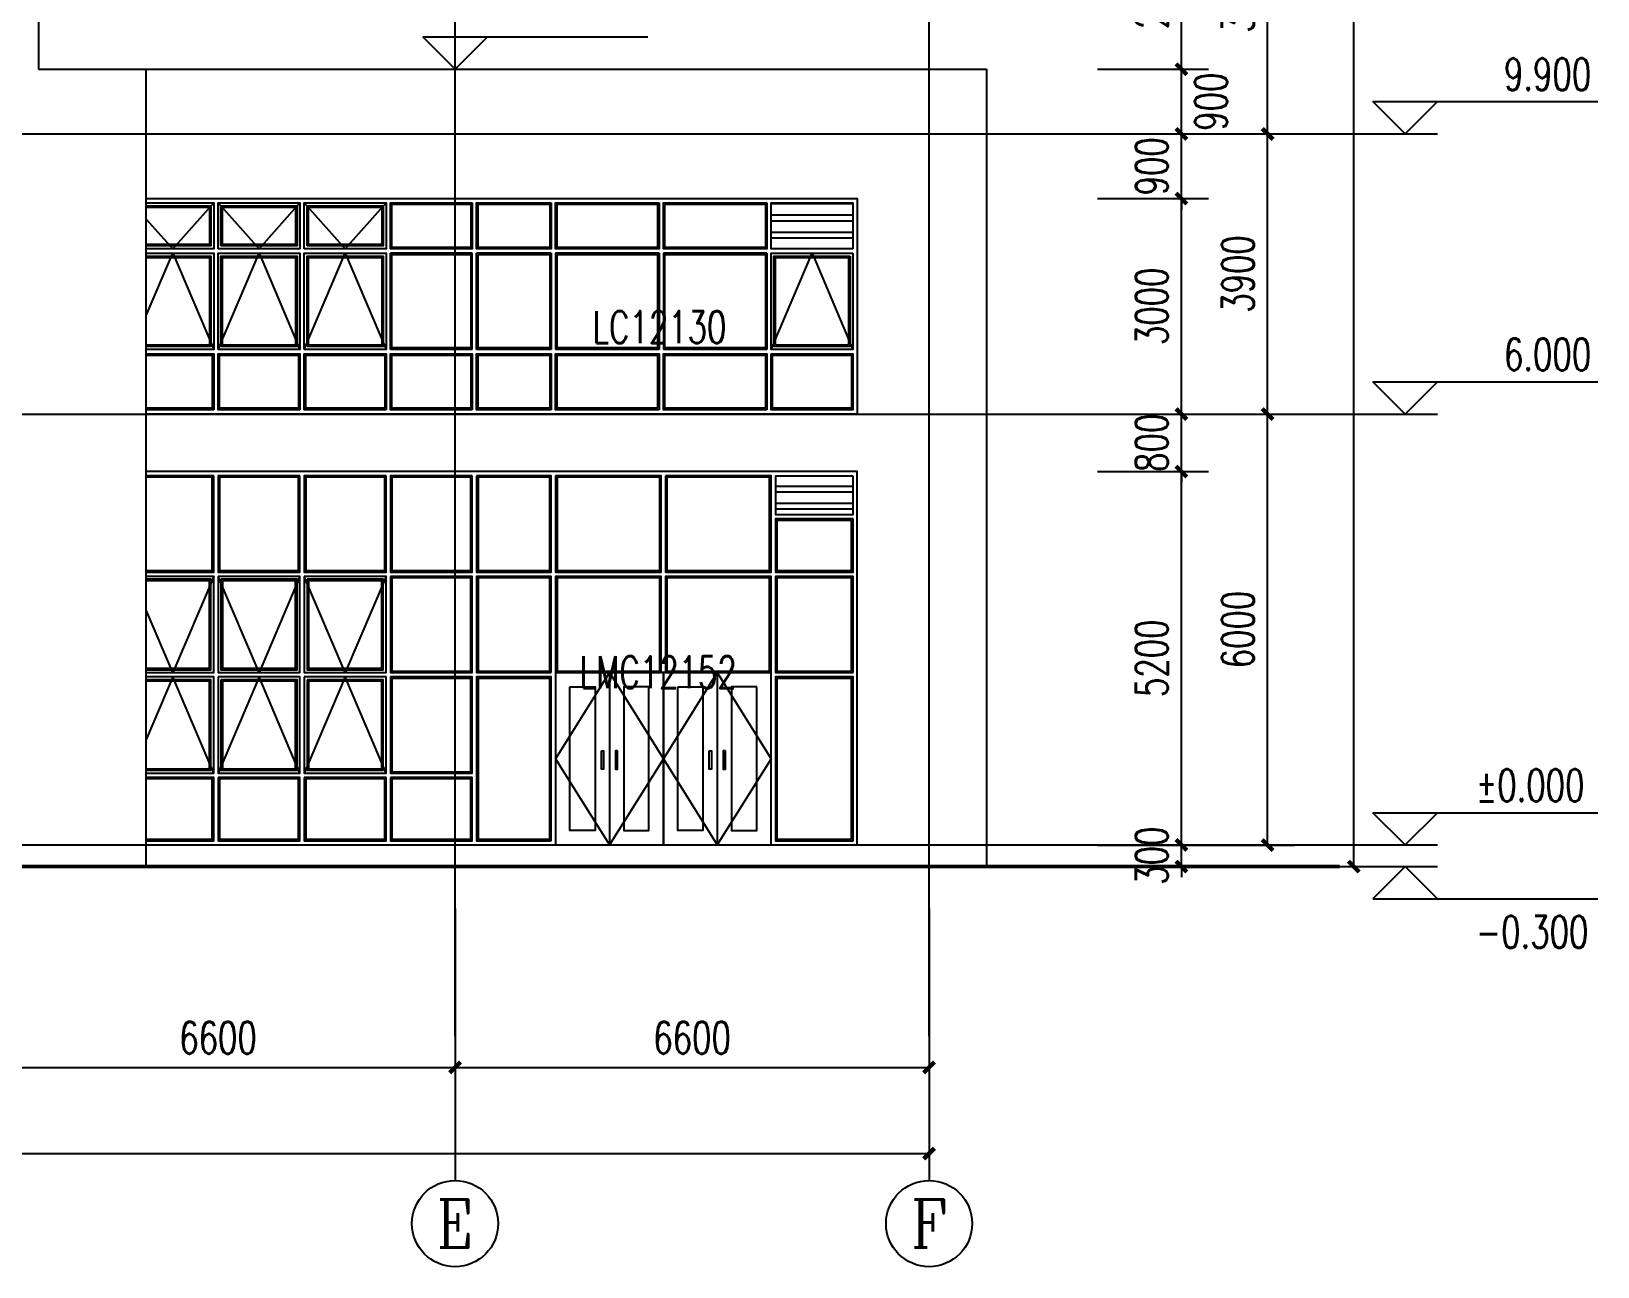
# Model space of a CAD drawing. Extents: x 1738711 to 2346805, y 1189731 to 2516152.
# Drawn here: x 2204849 to 2226657, y 1767061 to 1784261 of the extents above; entities that cross this region are included whole.
import ezdxf
from ezdxf.enums import TextEntityAlignment as Align

# ---------------------------------------------------------------- set-up
doc = ezdxf.new("R2010")
doc.units = 0
doc.header["$LTSCALE"] = 1000
doc.header["$MEASUREMENT"] = 0
doc.linetypes.add('复件 140224通州运河二期售楼部条件图_t3$0$X-ME SHAFT SH$0$X-B2$0$WATER_LINE', pattern=[0])
for name, color, linetype in [('2', 41, 'Continuous'), ('AXIS', 3, 'Continuous'), ('AXIS_TEXT', 7, 'Continuous'), ('DIM_ELEV', 3, 'Continuous'), ('DOTE', 1, 'Continuous'), ('PUB_DIM', 3, 'Continuous'), ('PUB_TEXT', 7, 'Continuous'), ('WINDOW', 144, 'Continuous'), ('WINDOW_TEXT', 7, 'Continuous'), ('切线', 35, 'Continuous'), ('看线', 8, 'Continuous')]:
    doc.layers.add(name, color=color, linetype=linetype)
doc.styles.add('_TCH_AXIS', font='COMPLEX', dxfattribs={"bigfont": 'GBCBIG'})
doc.styles.add('_TCH_DIM', font='SIMPLEX', dxfattribs={"bigfont": 'GBCBIG'})
doc.styles.add('_TCH_DIM_T3', font='SIMPLEX', dxfattribs={"width": 0.705882, "bigfont": 'GBCBIG'})
doc.styles.add('_TCH_WINDOW', font='SIMPLEX', dxfattribs={"height": 3.5, "bigfont": 'GBCBIG'})
doc.styles.add('COMPLEX', font='COMPLEX')
doc.dimstyles.new('_TCH_ARCH&&150', dxfattribs={"dimtxt": 446.25, "dimasz": 150, "dimexe": 375, "dimexo": 450, "dimgap": 189.375, "dimtad": 1, "dimdec": 0, "dimzin": 0, "dimdsep": 46, "dimtxsty": '_TCH_DIM_T3', "dimblk": 'ARCHTICK', "dimcen": 0.09, "dimclrt": 7, "dimazin": 2, "dimtfac": 1, "dimtdec": 0, "dimtix": 1, "dimtmove": 2, "dimatfit": 3, "dimfxl": 1, "dimtolj": 1, "dimtzin": 0, "dimarcsym": 0})

# ---------------------------------------------------------------- blocks, each defined once
blk = doc.blocks.new('_ArchTick')
at = {"color": 0, "linetype": 'ByBlock', "const_width": 0.4}
blk.add_lwpolyline([(-0.5, -0.5), (0.5, 0.5)], dxfattribs=at)
blk = doc.blocks.new('*D2983')
at = {"layer": 'Defpoints', "color": 0, "transparency": 16777216}
for p in [(2219243, 1772932), (2220862, 1772932), (2219243, 1772632)]:
    blk.add_point(p, dxfattribs=at)
at = {"layer": 'PUB_DIM', "color": 0, "lineweight": -2, "transparency": 16777216}
for p, q in [((2220862, 1772932), (2220862, 1773082)), ((2219693, 1772932), (2221237, 1772932)), ((2220862, 1772632), (2220862, 1772932)), ((2219693, 1772632), (2221237, 1772632)), ((2220862, 1772632), (2220862, 1772482))]:
    blk.add_line(p, q, dxfattribs=at)
at = {"layer": 'PUB_DIM', "color": 0, "lineweight": -2, "transparency": 16777216, "xscale": 150, "yscale": 150, "zscale": 150}
for p, rotation in [((2220862, 1772932), 270), ((2220862, 1772632), 90)]:
    blk.add_blockref('_ArchTick', p, dxfattribs=dict(at, rotation=rotation))
at = {"layer": 'PUB_DIM', "color": 7, "transparency": 16777216, "insert": (2220449, 1772782), "char_height": 446.2, "attachment_point": 5, "rotation": 90, "style": '_TCH_DIM_T3'}
blk.add_mtext('\\A1;300', dxfattribs=at)
blk = doc.blocks.new('*D2984')
at = {"layer": 'Defpoints', "color": 0, "transparency": 16777216}
for p in [(2219243, 1778132), (2220862, 1778132), (2219243, 1772932)]:
    blk.add_point(p, dxfattribs=at)
at = {"layer": 'PUB_DIM', "color": 0, "lineweight": -2, "transparency": 16777216}
for p, q in [((2219693, 1778132), (2221237, 1778132)), ((2220862, 1772932), (2220862, 1778132)), ((2219693, 1772932), (2221237, 1772932))]:
    blk.add_line(p, q, dxfattribs=at)
at = {"layer": 'PUB_DIM', "color": 0, "lineweight": -2, "transparency": 16777216, "xscale": 150, "yscale": 150, "zscale": 150}
for p, rotation in [((2220862, 1778132), 90), ((2220862, 1772932), 270)]:
    blk.add_blockref('_ArchTick', p, dxfattribs=dict(at, rotation=rotation))
at = {"layer": 'PUB_DIM', "color": 7, "transparency": 16777216, "insert": (2220449, 1775532), "char_height": 446.2, "attachment_point": 5, "rotation": 90, "style": '_TCH_DIM_T3'}
blk.add_mtext('\\A1;5200', dxfattribs=at)
blk = doc.blocks.new('*D2985')
at = {"layer": 'Defpoints', "color": 0, "transparency": 16777216}
for p in [(2219243, 1778932), (2220862, 1778932), (2219243, 1778132)]:
    blk.add_point(p, dxfattribs=at)
at = {"layer": 'PUB_DIM', "color": 0, "lineweight": -2, "transparency": 16777216}
for p, q in [((2219693, 1778932), (2221237, 1778932)), ((2220862, 1778932), (2220862, 1779082)), ((2220862, 1778132), (2220862, 1778932)), ((2219693, 1778132), (2221237, 1778132)), ((2220862, 1778132), (2220862, 1777982))]:
    blk.add_line(p, q, dxfattribs=at)
at = {"layer": 'PUB_DIM', "color": 0, "lineweight": -2, "transparency": 16777216, "xscale": 150, "yscale": 150, "zscale": 150}
for p, rotation in [((2220862, 1778932), 270), ((2220862, 1778132), 90)]:
    blk.add_blockref('_ArchTick', p, dxfattribs=dict(at, rotation=rotation))
at = {"layer": 'PUB_DIM', "color": 7, "transparency": 16777216, "insert": (2220449, 1778532), "char_height": 446.2, "attachment_point": 5, "rotation": 90, "style": '_TCH_DIM_T3'}
blk.add_mtext('\\A1;800', dxfattribs=at)
blk = doc.blocks.new('*D2986')
at = {"layer": 'Defpoints', "color": 0, "transparency": 16777216}
for p in [(2219243, 1781932), (2220862, 1781932), (2219243, 1778932)]:
    blk.add_point(p, dxfattribs=at)
at = {"layer": 'PUB_DIM', "color": 0, "lineweight": -2, "transparency": 16777216}
for p, q in [((2219693, 1781932), (2221237, 1781932)), ((2220862, 1778932), (2220862, 1781932)), ((2219693, 1778932), (2221237, 1778932))]:
    blk.add_line(p, q, dxfattribs=at)
at = {"layer": 'PUB_DIM', "color": 0, "lineweight": -2, "transparency": 16777216, "xscale": 150, "yscale": 150, "zscale": 150}
for p, rotation in [((2220862, 1781932), 90), ((2220862, 1778932), 270)]:
    blk.add_blockref('_ArchTick', p, dxfattribs=dict(at, rotation=rotation))
at = {"layer": 'PUB_DIM', "color": 7, "transparency": 16777216, "insert": (2220449, 1780432), "char_height": 446.2, "attachment_point": 5, "rotation": 90, "style": '_TCH_DIM_T3'}
blk.add_mtext('\\A1;3000', dxfattribs=at)
blk = doc.blocks.new('*D2987')
at = {"layer": 'Defpoints', "color": 0, "transparency": 16777216}
for p in [(2219243, 1782832), (2220862, 1782832), (2219243, 1781932)]:
    blk.add_point(p, dxfattribs=at)
at = {"layer": 'PUB_DIM', "color": 0, "lineweight": -2, "transparency": 16777216}
for p, q in [((2220862, 1782832), (2220862, 1782982)), ((2219693, 1782832), (2221237, 1782832)), ((2220862, 1781932), (2220862, 1782832)), ((2219693, 1781932), (2221237, 1781932)), ((2220862, 1781932), (2220862, 1781782))]:
    blk.add_line(p, q, dxfattribs=at)
at = {"layer": 'PUB_DIM', "color": 0, "lineweight": -2, "transparency": 16777216, "xscale": 150, "yscale": 150, "zscale": 150}
for p, rotation in [((2220862, 1782832), 270), ((2220862, 1781932), 90)]:
    blk.add_blockref('_ArchTick', p, dxfattribs=dict(at, rotation=rotation))
at = {"layer": 'PUB_DIM', "color": 7, "transparency": 16777216, "insert": (2220449, 1782382), "char_height": 446.2, "attachment_point": 5, "rotation": 90, "style": '_TCH_DIM_T3'}
blk.add_mtext('\\A1;900', dxfattribs=at)
blk = doc.blocks.new('*D2988')
at = {"layer": 'Defpoints', "color": 0, "transparency": 16777216}
for p in [(2219243, 1783732), (2220862, 1783732), (2219243, 1782832)]:
    blk.add_point(p, dxfattribs=at)
at = {"layer": 'PUB_DIM', "color": 0, "lineweight": -2, "transparency": 16777216}
for p, q in [((2219693, 1783732), (2221237, 1783732)), ((2220862, 1782832), (2220862, 1783732)), ((2219693, 1782832), (2221237, 1782832))]:
    blk.add_line(p, q, dxfattribs=at)
at = {"layer": 'PUB_DIM', "color": 0, "lineweight": -2, "transparency": 16777216, "xscale": 150, "yscale": 150, "zscale": 150}
for p, rotation in [((2220862, 1783732), 90), ((2220862, 1782832), 270)]:
    blk.add_blockref('_ArchTick', p, dxfattribs=dict(at, rotation=rotation))
at = {"layer": 'PUB_DIM', "color": 7, "transparency": 16777216, "insert": (2221274, 1783282), "char_height": 446.2, "attachment_point": 5, "rotation": 90, "style": '_TCH_DIM_T3'}
blk.add_mtext('\\A1;900', dxfattribs=at)
blk = doc.blocks.new('*D2989')
at = {"layer": 'Defpoints', "color": 0, "transparency": 16777216}
for p in [(2219243, 1785932), (2220862, 1785932), (2219243, 1783732)]:
    blk.add_point(p, dxfattribs=at)
at = {"layer": 'PUB_DIM', "color": 0, "lineweight": -2, "transparency": 16777216}
for p, q in [((2219693, 1785932), (2221237, 1785932)), ((2220862, 1783732), (2220862, 1785932)), ((2219693, 1783732), (2221237, 1783732))]:
    blk.add_line(p, q, dxfattribs=at)
at = {"layer": 'PUB_DIM', "color": 0, "lineweight": -2, "transparency": 16777216, "xscale": 150, "yscale": 150, "zscale": 150}
for p, rotation in [((2220862, 1785932), 90), ((2220862, 1783732), 270)]:
    blk.add_blockref('_ArchTick', p, dxfattribs=dict(at, rotation=rotation))
at = {"layer": 'PUB_DIM', "color": 7, "transparency": 16777216, "insert": (2220449, 1784832), "char_height": 446.2, "attachment_point": 5, "rotation": 90, "style": '_TCH_DIM_T3'}
blk.add_mtext('\\A1;2200', dxfattribs=at)
blk = doc.blocks.new('*D3462')
at = {"layer": 'Defpoints', "color": 0, "transparency": 16777216}
for p in [(2220443, 1778932), (2222062, 1778932), (2220443, 1772932)]:
    blk.add_point(p, dxfattribs=at)
at = {"layer": 'PUB_DIM', "color": 0, "lineweight": -2, "transparency": 16777216}
for p, q in [((2220893, 1778932), (2222437, 1778932)), ((2222062, 1772932), (2222062, 1778932)), ((2220893, 1772932), (2222437, 1772932))]:
    blk.add_line(p, q, dxfattribs=at)
at = {"layer": 'PUB_DIM', "color": 0, "lineweight": -2, "transparency": 16777216, "xscale": 150, "yscale": 150, "zscale": 150}
for p, rotation in [((2222062, 1778932), 90), ((2222062, 1772932), 270)]:
    blk.add_blockref('_ArchTick', p, dxfattribs=dict(at, rotation=rotation))
at = {"layer": 'PUB_DIM', "color": 7, "transparency": 16777216, "insert": (2221649, 1775932), "char_height": 446.2, "attachment_point": 5, "rotation": 90, "style": '_TCH_DIM_T3'}
blk.add_mtext('\\A1;6000', dxfattribs=at)
blk = doc.blocks.new('*D3463')
at = {"layer": 'Defpoints', "color": 0, "transparency": 16777216}
for p in [(2220443, 1782832), (2222062, 1782832), (2220443, 1778932)]:
    blk.add_point(p, dxfattribs=at)
at = {"layer": 'PUB_DIM', "color": 0, "lineweight": -2, "transparency": 16777216}
for p, q in [((2220893, 1782832), (2222437, 1782832)), ((2222062, 1778932), (2222062, 1782832)), ((2220893, 1778932), (2222437, 1778932))]:
    blk.add_line(p, q, dxfattribs=at)
at = {"layer": 'PUB_DIM', "color": 0, "lineweight": -2, "transparency": 16777216, "xscale": 150, "yscale": 150, "zscale": 150}
for p, rotation in [((2222062, 1782832), 90), ((2222062, 1778932), 270)]:
    blk.add_blockref('_ArchTick', p, dxfattribs=dict(at, rotation=rotation))
at = {"layer": 'PUB_DIM', "color": 7, "transparency": 16777216, "insert": (2221649, 1780882), "char_height": 446.2, "attachment_point": 5, "rotation": 90, "style": '_TCH_DIM_T3'}
blk.add_mtext('\\A1;3900', dxfattribs=at)
blk = doc.blocks.new('*D3464')
at = {"layer": 'Defpoints', "color": 0, "transparency": 16777216}
for p in [(2220443, 1786732), (2222062, 1786732), (2220443, 1782832)]:
    blk.add_point(p, dxfattribs=at)
at = {"layer": 'PUB_DIM', "color": 0, "lineweight": -2, "transparency": 16777216}
for p, q in [((2220893, 1786732), (2222437, 1786732)), ((2222062, 1782832), (2222062, 1786732)), ((2220893, 1782832), (2222437, 1782832))]:
    blk.add_line(p, q, dxfattribs=at)
at = {"layer": 'PUB_DIM', "color": 0, "lineweight": -2, "transparency": 16777216, "xscale": 150, "yscale": 150, "zscale": 150}
for p, rotation in [((2222062, 1786732), 90), ((2222062, 1782832), 270)]:
    blk.add_blockref('_ArchTick', p, dxfattribs=dict(at, rotation=rotation))
at = {"layer": 'PUB_DIM', "color": 7, "transparency": 16777216, "insert": (2221649, 1784782), "char_height": 446.2, "attachment_point": 5, "rotation": 90, "style": '_TCH_DIM_T3'}
blk.add_mtext('\\A1;3900', dxfattribs=at)
blk = doc.blocks.new('*D3474')
at = {"layer": 'Defpoints', "color": 0, "transparency": 16777216}
for p in [(2219243, 1820932), (2223262, 1820932), (2219243, 1772632)]:
    blk.add_point(p, dxfattribs=at)
at = {"layer": 'PUB_DIM', "color": 0, "lineweight": -2, "transparency": 16777216}
for p, q in [((2219693, 1820932), (2223637, 1820932)), ((2223262, 1772632), (2223262, 1820932)), ((2219693, 1772632), (2223637, 1772632))]:
    blk.add_line(p, q, dxfattribs=at)
at = {"layer": 'PUB_DIM', "color": 0, "lineweight": -2, "transparency": 16777216, "xscale": 150, "yscale": 150, "zscale": 150}
for p, rotation in [((2223262, 1820932), 90), ((2223262, 1772632), 270)]:
    blk.add_blockref('_ArchTick', p, dxfattribs=dict(at, rotation=rotation))
at = {"layer": 'PUB_DIM', "color": 7, "transparency": 16777216, "insert": (2222849, 1796782), "char_height": 446.2, "attachment_point": 5, "rotation": 90, "style": '_TCH_DIM_T3'}
blk.add_mtext('\\A1;48300', dxfattribs=at)
blk = doc.blocks.new('*D3491')
at = {"layer": 'AXIS', "color": 0, "lineweight": -2, "transparency": 16777216}
for p, q in [((2204149, 1772046), (2204149, 1769461)), ((2210749, 1772046), (2210749, 1769461)), ((2204149, 1769836), (2210749, 1769836))]:
    blk.add_line(p, q, dxfattribs=at)
at = {"layer": 'Defpoints', "color": 0, "transparency": 16777216}
for p in [(2204149, 1772496), (2210749, 1772496), (2210749, 1769836)]:
    blk.add_point(p, dxfattribs=at)
at = {"layer": 'AXIS', "color": 0, "lineweight": -2, "transparency": 16777216, "xscale": 150, "yscale": 150, "zscale": 150, "rotation": 180}
blk.add_blockref('_ArchTick', (2204149, 1769836), dxfattribs=at)
at = {"layer": 'AXIS', "color": 0, "lineweight": -2, "transparency": 16777216, "xscale": 150, "yscale": 150, "zscale": 150}
blk.add_blockref('_ArchTick', (2210749, 1769836), dxfattribs=at)
at = {"layer": 'AXIS', "color": 7, "transparency": 16777216, "insert": (2207449, 1770249), "char_height": 446.2, "attachment_point": 5, "style": '_TCH_DIM_T3'}
blk.add_mtext('\\A1;6600', dxfattribs=at)
blk = doc.blocks.new('*D3492')
at = {"layer": 'AXIS', "color": 0, "lineweight": -2, "transparency": 16777216}
for p, q in [((2210749, 1772046), (2210749, 1769461)), ((2217349, 1772046), (2217349, 1769461)), ((2210749, 1769836), (2217349, 1769836))]:
    blk.add_line(p, q, dxfattribs=at)
at = {"layer": 'Defpoints', "color": 0, "transparency": 16777216}
for p in [(2210749, 1772496), (2217349, 1772496), (2217349, 1769836)]:
    blk.add_point(p, dxfattribs=at)
at = {"layer": 'AXIS', "color": 0, "lineweight": -2, "transparency": 16777216, "xscale": 150, "yscale": 150, "zscale": 150, "rotation": 180}
blk.add_blockref('_ArchTick', (2210749, 1769836), dxfattribs=at)
at = {"layer": 'AXIS', "color": 0, "lineweight": -2, "transparency": 16777216, "xscale": 150, "yscale": 150, "zscale": 150}
blk.add_blockref('_ArchTick', (2217349, 1769836), dxfattribs=at)
at = {"layer": 'AXIS', "color": 7, "transparency": 16777216, "insert": (2214049, 1770249), "char_height": 446.2, "attachment_point": 5, "style": '_TCH_DIM_T3'}
blk.add_mtext('\\A1;6600', dxfattribs=at)
blk = doc.blocks.new('*D3493')
at = {"layer": 'AXIS', "color": 0, "lineweight": -2, "transparency": 16777216}
for p, q in [((2184349, 1772046), (2184349, 1768261)), ((2217349, 1772046), (2217349, 1768261)), ((2184349, 1768636), (2217349, 1768636))]:
    blk.add_line(p, q, dxfattribs=at)
at = {"layer": 'Defpoints', "color": 0, "transparency": 16777216}
for p in [(2184349, 1772496), (2217349, 1772496), (2217349, 1768636)]:
    blk.add_point(p, dxfattribs=at)
at = {"layer": 'AXIS', "color": 0, "lineweight": -2, "transparency": 16777216, "xscale": 150, "yscale": 150, "zscale": 150, "rotation": 180}
blk.add_blockref('_ArchTick', (2184349, 1768636), dxfattribs=at)
at = {"layer": 'AXIS', "color": 0, "lineweight": -2, "transparency": 16777216, "xscale": 150, "yscale": 150, "zscale": 150}
blk.add_blockref('_ArchTick', (2217349, 1768636), dxfattribs=at)
at = {"layer": 'AXIS', "color": 7, "transparency": 16777216, "insert": (2200849, 1769049), "char_height": 446.2, "attachment_point": 5, "style": '_TCH_DIM_T3'}
blk.add_mtext('\\A1;33000', dxfattribs=at)
blk = doc.blocks.new('_AXISO')
blk.add_circle((0, 0), 0.5)
at = {"layer": 'AXIS_TEXT', "style": 'COMPLEX', "width": 1.041667}
blk.add_attdef('A', text='', height=0.56, dxfattribs=at).set_placement((-0.25, -0.28), (0.25, -0.28), align=Align.FIT)

msp = doc.modelspace()

# ---------------------------------------------------------------- hatches: boundary and pattern name
at = {"layer": '看线'}
h = msp.add_hatch(dxfattribs=at)
h.set_pattern_fill('ANSI32', color=256, scale=50, angle=135, style=0)
h.set_pattern_definition([(180, (262436.55, 502178.83), (-1e-14, -238.125), []), (180, (262357.18, 502258.2), (-1e-14, -238.125), [])])
h.paths.add_polyline_path([(2216288.9, 1781232.3), (2215148.9, 1781232.3), (2215148.9, 1781872.3), (2216288.9, 1781872.3)])
h = msp.add_hatch(dxfattribs=at)
h.set_pattern_fill('ANSI32', color=256, scale=50, angle=135, style=0)
h.set_pattern_definition([(180, (207568.82, 451018.37), (-1e-14, -238.125), []), (180, (207489.44, 451097.75), (-1e-14, -238.125), [])])
h.paths.add_polyline_path([(2216289.3, 1778068.3), (2215208.9, 1778068.3), (2215208.9, 1777532.3), (2216289.3, 1777532.3)])

# ---------------------------------------------------------------- linework, layer by layer
at = {"layer": '2'}
for p, q in [((2204948.9, 1820932.3), (2204948.9, 1783732.3)), ((2204948.9, 1783732.3), (2206448.9, 1783732.3)), ((2206448.9, 1772632.3), (2206448.9, 1783732.3))]:
    msp.add_line(p, q, dxfattribs=at)
at = {"layer": 'AXIS'}
for p, q in [((2210748.9, 1772010.6), (2210748.9, 1768261.2)), ((2217348.9, 1772010.6), (2217348.9, 1768261.2))]:
    msp.add_line(p, q, dxfattribs=at)
at = {"layer": 'DIM_ELEV'}
for p, q in [((2210748.9, 1783732.3), (2210298.9, 1784182.3)), ((2210298.9, 1784182.3), (2213430.9, 1784182.3)), ((2210748.9, 1783732.3), (2211198.9, 1784182.3)), ((2209698.9, 1783732.3), (2211198.9, 1783732.3)), ((2223975.5, 1782832.3), (2223525.5, 1783282.3)), ((2223525.5, 1783282.3), (2226657.5, 1783282.3)), ((2223975.5, 1782832.3), (2224425.5, 1783282.3)), ((2222925.5, 1782832.3), (2224425.5, 1782832.3)), ((2223975.5, 1778932.3), (2223525.5, 1779382.3)), ((2223525.5, 1779382.3), (2226657.5, 1779382.3)), ((2223975.5, 1778932.3), (2224425.5, 1779382.3)), ((2222925.5, 1778932.3), (2224425.5, 1778932.3)), ((2223975.5, 1772932.3), (2223525.5, 1773382.3)), ((2223525.5, 1773382.3), (2226657.5, 1773382.3)), ((2223975.5, 1772932.3), (2224425.5, 1773382.3)), ((2222925.5, 1772932.3), (2224425.5, 1772932.3)), ((2222925.5, 1772632.3), (2224425.5, 1772632.3)), ((2223975.5, 1772632.3), (2223525.5, 1772182.3)), ((2223975.5, 1772632.3), (2224425.5, 1772182.3)), ((2223525.5, 1772182.3), (2226657.5, 1772182.3))]:
    msp.add_line(p, q, dxfattribs=at)
at = {"layer": 'DOTE'}
for p, q in [((2210748.9, 1770271.9), (2210748.9, 1820932.3)), ((2217348.9, 1770271.9), (2217348.9, 1820932.3)), ((2178094.4, 1782832.3), (2223064.6, 1782832.3)), ((2178094.4, 1778932.3), (2223064.6, 1778932.3)), ((2178094.4, 1772932.3), (2223064.6, 1772932.3)), ((2178094.4, 1772632.3), (2223064.6, 1772632.3))]:
    msp.add_line(p, q, dxfattribs=at)
at = {"layer": 'WINDOW', "linetype": '复件 140224通州运河二期售楼部条件图_t3$0$X-ME SHAFT SH$0$X-B2$0$WATER_LINE'}
for p, q in [((2209848.9, 1779832.3), (2209848.9, 1781172.3)), ((2210988.9, 1781172.3), (2209848.9, 1781172.3)), ((2210988.9, 1779832.3), (2210988.9, 1781172.3)), ((2212088.9, 1781172.3), (2211048.9, 1781172.3)), ((2211048.9, 1779832.3), (2211048.9, 1781172.3)), ((2212088.9, 1781172.3), (2212088.9, 1779832.3)), ((2213588.9, 1781172.3), (2212148.9, 1781172.3)), ((2212148.9, 1781172.3), (2212148.9, 1779832.3)), ((2213588.9, 1781172.3), (2213588.9, 1779832.3)), ((2215088.9, 1781172.3), (2213648.9, 1781172.3)), ((2213648.9, 1781172.3), (2213648.9, 1779832.3)), ((2215088.9, 1781172.3), (2215088.9, 1779832.3)), ((2210988.9, 1779832.3), (2209848.9, 1779832.3)), ((2212088.9, 1779832.3), (2211048.9, 1779832.3)), ((2213588.9, 1779832.3), (2212148.9, 1779832.3)), ((2215088.9, 1779832.3), (2213648.9, 1779832.3)), ((2212898.9, 1775332.3), (2212898.9, 1772932.3)), ((2214398.9, 1775332.3), (2214398.9, 1772932.3))]:
    msp.add_line(p, q, dxfattribs=at)
at = {"layer": 'WINDOW', "color": 4, "linetype": '复件 140224通州运河二期售楼部条件图_t3$0$X-ME SHAFT SH$0$X-B2$0$WATER_LINE'}
for points in [[(2206448.9, 1781932.3), (2216348.9, 1781932.3), (2216348.9, 1778932.3), (2206448.9, 1778932.3)], [(2206448.9, 1772932.3), (2216348.9, 1772932.3), (2216348.9, 1778132.3), (2206448.9, 1778132.3)]]:
    msp.add_lwpolyline(points, dxfattribs=at)
at = {"layer": 'WINDOW', "linetype": '复件 140224通州运河二期售楼部条件图_t3$0$X-ME SHAFT SH$0$X-B2$0$WATER_LINE'}
for points in [[(2206448.9, 1781872.3), (2207388.9, 1781872.3), (2207388.9, 1781232.3), (2206448.9, 1781232.3)], [(2206448.9, 1781832.3), (2207348.9, 1781832.3), (2207348.9, 1781272.3), (2206448.9, 1781272.3)], [(2206448.9, 1781812.3), (2207328.9, 1781812.3), (2207328.9, 1781292.3), (2206448.9, 1781292.3)], [(2207448.9, 1781232.3), (2207448.9, 1781872.3), (2208588.9, 1781872.3), (2208588.9, 1781232.3), (2207448.9, 1781232.3)], [(2208648.9, 1781232.3), (2208648.9, 1781872.3), (2209788.9, 1781872.3), (2209788.9, 1781232.3), (2208648.9, 1781232.3)], [(2210988.9, 1781872.3), (2210988.9, 1781232.3), (2209848.9, 1781232.3), (2209848.9, 1781872.3), (2210988.9, 1781872.3)], [(2212088.9, 1781872.3), (2212088.9, 1781232.3), (2211048.9, 1781232.3), (2211048.9, 1781872.3), (2212088.9, 1781872.3)], [(2213588.9, 1781872.3), (2213588.9, 1781232.3), (2212148.9, 1781232.3), (2212148.9, 1781872.3), (2213588.9, 1781872.3)], [(2215088.9, 1781872.3), (2215088.9, 1781232.3), (2213648.9, 1781232.3), (2213648.9, 1781872.3), (2215088.9, 1781872.3)], [(2216288.9, 1781232.3), (2215148.9, 1781232.3), (2215148.9, 1781872.3), (2216288.9, 1781872.3), (2216288.9, 1781232.3)], [(2206448.9, 1781172.3), (2207388.9, 1781172.3), (2207388.9, 1779832.3), (2206448.9, 1779832.3)], [(2206448.9, 1781132.3), (2207348.9, 1781132.3), (2207348.9, 1779872.3), (2206448.9, 1779872.3)], [(2206448.9, 1781112.3), (2207328.9, 1781112.3), (2207328.9, 1779892.3), (2206448.9, 1779892.3)], [(2207448.9, 1779832.3), (2207448.9, 1781172.3), (2208588.9, 1781172.3), (2208588.9, 1779832.3), (2207448.9, 1779832.3)], [(2208648.9, 1779832.3), (2208648.9, 1781172.3), (2209788.9, 1781172.3), (2209788.9, 1779832.3), (2208648.9, 1779832.3)], [(2216288.9, 1781172.3), (2216288.9, 1779832.3), (2215148.9, 1779832.3), (2215148.9, 1781172.3), (2216288.9, 1781172.3)], [(2206448.9, 1779772.3), (2207388.9, 1779772.3), (2207388.9, 1778992.3)], [(2206448.9, 1779752.3), (2207368.9, 1779752.3), (2207368.9, 1779012.3), (2206448.9, 1779012.3)], [(2208588.9, 1778992.3), (2207448.9, 1778992.3), (2207448.9, 1779772.3), (2208588.9, 1779772.3), (2208588.9, 1778992.3)], [(2209788.9, 1778992.3), (2208648.9, 1778992.3), (2208648.9, 1779772.3), (2209788.9, 1779772.3), (2209788.9, 1778992.3)], [(2210988.9, 1778992.3), (2209848.9, 1778992.3), (2209848.9, 1779772.3), (2210988.9, 1779772.3), (2210988.9, 1778992.3)], [(2212088.9, 1778992.3), (2211048.9, 1778992.3), (2211048.9, 1779772.3), (2212088.9, 1779772.3), (2212088.9, 1778992.3)], [(2213588.9, 1778992.3), (2212148.9, 1778992.3), (2212148.9, 1779772.3), (2213588.9, 1779772.3), (2213588.9, 1778992.3)], [(2215088.9, 1778992.3), (2213648.9, 1778992.3), (2213648.9, 1779772.3), (2215088.9, 1779772.3), (2215088.9, 1778992.3)], [(2215148.9, 1779772.3), (2216288.9, 1779772.3), (2216288.9, 1778992.3), (2215148.9, 1778992.3), (2215148.9, 1779772.3)], [(2207388.9, 1778992.3), (2206448.9, 1778992.3)], [(2207388.9, 1778072.3), (2206448.9, 1778072.3)], [(2206448.9, 1776732.3), (2207388.9, 1776732.3), (2207388.9, 1778072.3)], [(2206448.9, 1776752.3), (2207368.9, 1776752.3), (2207368.9, 1778052.3), (2206448.9, 1778052.3)], [(2208588.9, 1778072.3), (2207448.9, 1778072.3), (2207448.9, 1776732.3), (2208588.9, 1776732.3), (2208588.9, 1778072.3)], [(2209788.9, 1778072.3), (2208648.9, 1778072.3), (2208648.9, 1776732.3), (2209788.9, 1776732.3), (2209788.9, 1778072.3)], [(2210988.9, 1778072.3), (2209848.9, 1778072.3), (2209848.9, 1776732.3), (2210988.9, 1776732.3), (2210988.9, 1778072.3)], [(2211048.9, 1778072.3), (2211048.9, 1776732.3), (2212088.9, 1776732.3), (2212088.9, 1778072.3), (2211048.9, 1778072.3)], [(2212148.9, 1778072.3), (2212148.9, 1776732.3), (2213618.9, 1776732.3), (2213618.9, 1778072.3), (2212148.9, 1778072.3)], [(2213678.9, 1778072.3), (2213678.9, 1776732.3), (2215148.9, 1776732.3), (2215148.9, 1778072.3), (2213678.9, 1778072.3)], [(2216289.3, 1778068.3), (2215208.9, 1778068.3), (2215208.9, 1777532.3), (2216289.3, 1777532.3), (2216289.3, 1778068.3)], [(2216289.3, 1777472.3), (2215208.9, 1777472.3), (2215208.9, 1776732.3), (2216289.3, 1776732.3), (2216289.3, 1777472.3)], [(2206448.9, 1775332.3), (2207388.9, 1775332.3), (2207388.9, 1776672.3), (2206448.9, 1776672.3)], [(2206448.9, 1775372.3), (2207348.9, 1775372.3), (2207348.9, 1776632.3), (2206448.9, 1776632.3)], [(2206448.9, 1775392.3), (2207328.9, 1775392.3), (2207328.9, 1776612.3), (2206448.9, 1776612.3)], [(2207448.9, 1776672.3), (2207448.9, 1775332.3), (2208588.9, 1775332.3), (2208588.9, 1776672.3), (2207448.9, 1776672.3)], [(2208648.9, 1776672.3), (2208648.9, 1775332.3), (2209788.9, 1775332.3), (2209788.9, 1776672.3), (2208648.9, 1776672.3)], [(2209848.9, 1776672.3), (2209848.9, 1775332.3), (2210988.9, 1775332.3), (2210988.9, 1776672.3), (2209848.9, 1776672.3)], [(2212088.9, 1775332.3), (2212088.9, 1776672.3), (2211048.9, 1776672.3), (2211048.9, 1775332.3), (2212088.9, 1775332.3)], [(2213618.9, 1775332.3), (2213618.9, 1776672.3), (2212148.9, 1776672.3), (2212148.9, 1775332.3), (2213618.9, 1775332.3)], [(2215148.9, 1775332.3), (2215148.9, 1776672.3), (2213678.9, 1776672.3), (2213678.9, 1775332.3), (2215148.9, 1775332.3)], [(2216289.3, 1775332.3), (2216289.3, 1776672.3), (2215208.9, 1776672.3), (2215208.9, 1775332.3), (2216289.3, 1775332.3)], [(2206448.9, 1773932.3), (2207388.9, 1773932.3), (2207388.9, 1775272.3), (2206448.9, 1775272.3)], [(2206448.9, 1773972.3), (2207348.9, 1773972.3), (2207348.9, 1775232.3), (2206448.9, 1775232.3)], [(2207448.9, 1775272.3), (2207448.9, 1773932.3), (2208588.9, 1773932.3), (2208588.9, 1775272.3), (2207448.9, 1775272.3)], [(2208648.9, 1775272.3), (2208648.9, 1773932.3), (2209788.9, 1773932.3), (2209788.9, 1775272.3), (2208648.9, 1775272.3)], [(2209848.9, 1775272.3), (2209848.9, 1773932.3), (2210988.9, 1773932.3), (2210988.9, 1775272.3), (2209848.9, 1775272.3)], [(2212088.9, 1772992.3), (2212088.9, 1775272.3), (2211048.9, 1775272.3), (2211048.9, 1772992.3), (2212088.9, 1772992.3)], [(2216289.3, 1772992.3), (2216289.3, 1775272.3), (2215208.9, 1775272.3), (2215208.9, 1772992.3), (2216289.3, 1772992.3)], [(2206448.9, 1773992.3), (2207328.9, 1773992.3), (2207328.9, 1775212.3), (2206448.9, 1775212.3)], [(2206448.9, 1772992.3), (2207388.9, 1772992.3), (2207388.9, 1773872.3), (2206448.9, 1773872.3)], [(2206448.9, 1773012.3), (2207368.9, 1773012.3), (2207368.9, 1773852.3), (2206448.9, 1773852.3)], [(2207448.9, 1773872.3), (2207448.9, 1772992.3), (2208588.9, 1772992.3), (2208588.9, 1773872.3), (2207448.9, 1773872.3)], [(2208648.9, 1773872.3), (2208648.9, 1772992.3), (2209788.9, 1772992.3), (2209788.9, 1773872.3), (2208648.9, 1773872.3)], [(2209848.9, 1773872.3), (2209848.9, 1772992.3), (2210988.9, 1772992.3), (2210988.9, 1773872.3), (2209848.9, 1773872.3)]]:
    msp.add_lwpolyline(points, dxfattribs=at)
for points in [[(2207488.9, 1781272.3), (2207488.9, 1781832.3), (2208548.9, 1781832.3), (2208548.9, 1781272.3)], [(2207508.9, 1781292.3), (2207508.9, 1781812.3), (2208528.9, 1781812.3), (2208528.9, 1781292.3)], [(2208688.9, 1781272.3), (2208688.9, 1781832.3), (2209748.9, 1781832.3), (2209748.9, 1781272.3)], [(2208708.9, 1781292.3), (2208708.9, 1781812.3), (2209728.9, 1781812.3), (2209728.9, 1781292.3)], [(2209868.9, 1781852.3), (2210968.9, 1781852.3), (2210968.9, 1781252.3), (2209868.9, 1781252.3)], [(2212068.9, 1781852.3), (2212068.9, 1781252.3), (2211068.9, 1781252.3), (2211068.9, 1781852.3)], [(2213568.9, 1781852.3), (2213568.9, 1781252.3), (2212168.9, 1781252.3), (2212168.9, 1781852.3)], [(2215068.9, 1781852.3), (2215068.9, 1781252.3), (2213668.9, 1781252.3), (2213668.9, 1781852.3)], [(2207488.9, 1779872.3), (2207488.9, 1781132.3), (2208548.9, 1781132.3), (2208548.9, 1779872.3)], [(2207508.9, 1779892.3), (2207508.9, 1781112.3), (2208528.9, 1781112.3), (2208528.9, 1779892.3)], [(2208688.9, 1779872.3), (2208688.9, 1781132.3), (2209748.9, 1781132.3), (2209748.9, 1779872.3)], [(2208708.9, 1779892.3), (2208708.9, 1781112.3), (2209728.9, 1781112.3), (2209728.9, 1779892.3)], [(2209868.9, 1781152.3), (2210968.9, 1781152.3), (2210968.9, 1779852.3), (2209868.9, 1779852.3)], [(2211068.9, 1781152.3), (2212068.9, 1781152.3), (2212068.9, 1779852.3), (2211068.9, 1779852.3)], [(2212168.9, 1781152.3), (2213568.9, 1781152.3), (2213568.9, 1779852.3), (2212168.9, 1779852.3)], [(2213668.9, 1781152.3), (2215068.9, 1781152.3), (2215068.9, 1779852.3), (2213668.9, 1779852.3)], [(2216248.9, 1781132.3), (2216248.9, 1779872.3), (2215188.9, 1779872.3), (2215188.9, 1781132.3)], [(2216228.9, 1781112.3), (2216228.9, 1779892.3), (2215208.9, 1779892.3), (2215208.9, 1781112.3)], [(2208568.9, 1779012.3), (2207468.9, 1779012.3), (2207468.9, 1779752.3), (2208568.9, 1779752.3)], [(2209768.9, 1779012.3), (2208668.9, 1779012.3), (2208668.9, 1779752.3), (2209768.9, 1779752.3)], [(2210968.9, 1779012.3), (2209868.9, 1779012.3), (2209868.9, 1779752.3), (2210968.9, 1779752.3)], [(2212068.9, 1779012.3), (2211068.9, 1779012.3), (2211068.9, 1779752.3), (2212068.9, 1779752.3)], [(2213568.9, 1779012.3), (2212168.9, 1779012.3), (2212168.9, 1779752.3), (2213568.9, 1779752.3)], [(2215068.9, 1779012.3), (2213668.9, 1779012.3), (2213668.9, 1779752.3), (2215068.9, 1779752.3)], [(2215168.9, 1779752.3), (2216268.9, 1779752.3), (2216268.9, 1779012.3), (2215168.9, 1779012.3)], [(2208568.9, 1778052.3), (2207468.9, 1778052.3), (2207468.9, 1776752.3), (2208568.9, 1776752.3)], [(2209768.9, 1778052.3), (2208668.9, 1778052.3), (2208668.9, 1776752.3), (2209768.9, 1776752.3)], [(2210968.9, 1778052.3), (2209868.9, 1778052.3), (2209868.9, 1776752.3), (2210968.9, 1776752.3)], [(2211068.9, 1778052.3), (2211068.9, 1776752.3), (2212068.9, 1776752.3), (2212068.9, 1778052.3)], [(2212168.9, 1778052.3), (2212168.9, 1776752.3), (2213598.9, 1776752.3), (2213598.9, 1778052.3)], [(2213698.9, 1778052.3), (2213698.9, 1776752.3), (2215128.9, 1776752.3), (2215128.9, 1778052.3)], [(2216269.3, 1777452.3), (2215228.9, 1777452.3), (2215228.9, 1776752.3), (2216269.3, 1776752.3)], [(2207488.9, 1776632.3), (2207488.9, 1775372.3), (2208548.9, 1775372.3), (2208548.9, 1776632.3)], [(2207508.9, 1776612.3), (2207508.9, 1775392.3), (2208528.9, 1775392.3), (2208528.9, 1776612.3)], [(2208688.9, 1776632.3), (2208688.9, 1775372.3), (2209748.9, 1775372.3), (2209748.9, 1776632.3)], [(2208708.9, 1776612.3), (2208708.9, 1775392.3), (2209728.9, 1775392.3), (2209728.9, 1776612.3)], [(2209868.9, 1776652.3), (2209868.9, 1775352.3), (2210968.9, 1775352.3), (2210968.9, 1776652.3)], [(2212068.9, 1775352.3), (2212068.9, 1776652.3), (2211068.9, 1776652.3), (2211068.9, 1775352.3)], [(2213598.9, 1775352.3), (2213598.9, 1776652.3), (2212168.9, 1776652.3), (2212168.9, 1775352.3)], [(2215128.9, 1775352.3), (2215128.9, 1776652.3), (2213698.9, 1776652.3), (2213698.9, 1775352.3)], [(2216269.3, 1775352.3), (2216269.3, 1776652.3), (2215228.9, 1776652.3), (2215228.9, 1775352.3)], [(2207488.9, 1775232.3), (2207488.9, 1773972.3), (2208548.9, 1773972.3), (2208548.9, 1775232.3)], [(2208688.9, 1775232.3), (2208688.9, 1773972.3), (2209748.9, 1773972.3), (2209748.9, 1775232.3)], [(2209868.9, 1775252.3), (2209868.9, 1773952.3), (2210968.9, 1773952.3), (2210968.9, 1775252.3)], [(2212068.9, 1773012.3), (2212068.9, 1775252.3), (2211068.9, 1775252.3), (2211068.9, 1773012.3)], [(2212148.9, 1772932.3), (2213648.9, 1772932.3), (2213648.9, 1775332.3), (2212148.9, 1775332.3)], [(2213648.9, 1772932.3), (2215148.9, 1772932.3), (2215148.9, 1775332.3), (2213648.9, 1775332.3)], [(2216269.3, 1773012.3), (2216269.3, 1775252.3), (2215228.9, 1775252.3), (2215228.9, 1773012.3)], [(2207508.9, 1775212.3), (2207508.9, 1773992.3), (2208528.9, 1773992.3), (2208528.9, 1775212.3)], [(2208708.9, 1775212.3), (2208708.9, 1773992.3), (2209728.9, 1773992.3), (2209728.9, 1775212.3)], [(2212348.9, 1775132.3), (2212698.9, 1775132.3), (2212698.9, 1773132.3), (2212348.9, 1773132.3)], [(2213448.9, 1775132.3), (2213098.9, 1775132.3), (2213098.9, 1773132.3), (2213448.9, 1773132.3)], [(2213848.9, 1775132.3), (2214198.9, 1775132.3), (2214198.9, 1773132.3), (2213848.9, 1773132.3)], [(2214948.9, 1775132.3), (2214598.9, 1775132.3), (2214598.9, 1773132.3), (2214948.9, 1773132.3)], [(2207468.9, 1773852.3), (2207468.9, 1773012.3), (2208568.9, 1773012.3), (2208568.9, 1773852.3)], [(2208668.9, 1773852.3), (2208668.9, 1773012.3), (2209768.9, 1773012.3), (2209768.9, 1773852.3)], [(2209868.9, 1773852.3), (2209868.9, 1773012.3), (2210968.9, 1773012.3), (2210968.9, 1773852.3)]]:
    msp.add_lwpolyline(points, close=True, dxfattribs=at)
at = {"layer": '切线', "const_width": 50}
msp.add_lwpolyline([(2223064.6, 1772632.3), (2178094.4, 1772632.3)], dxfattribs=at)
at = {"layer": '看线'}
for p, q in [((2206448.9, 1783732.3), (2218148.9, 1783732.3)), ((2218148.9, 1783732.3), (2218148.9, 1772632.3))]:
    msp.add_line(p, q, dxfattribs=at)
for points in [[(2206448.9, 1781647.7), (2206818.9, 1781232.3), (2207388.9, 1781872.3)], [(2207448.9, 1781872.3), (2208018.9, 1781232.3), (2208588.9, 1781872.3)], [(2208648.9, 1781872.3), (2209218.9, 1781232.3), (2209788.9, 1781872.3)], [(2206448.9, 1780302.4), (2206818.9, 1781172.3), (2207388.9, 1779832.3)], [(2207448.9, 1779832.3), (2208018.9, 1781172.3), (2208588.9, 1779832.3)], [(2208648.9, 1779832.3), (2209218.9, 1781172.3), (2209788.9, 1779832.3)], [(2215148.9, 1779832.3), (2215718.9, 1781172.3), (2216288.9, 1779832.3)], [(2207388.9, 1776672.3), (2206818.9, 1775332.3), (2206448.9, 1776202.1)], [(2208588.9, 1776672.3), (2208018.9, 1775332.3), (2207448.9, 1776672.3)], [(2209788.9, 1776672.3), (2209218.9, 1775332.3), (2208648.9, 1776672.3)], [(2207388.9, 1773932.3), (2206818.9, 1775272.3), (2206448.9, 1774402.4)], [(2208588.9, 1773932.3), (2208018.9, 1775272.3), (2207448.9, 1773932.3)], [(2209788.9, 1773932.3), (2209218.9, 1775272.3), (2208648.9, 1773932.3)], [(2212898.9, 1775332.3), (2212148.9, 1774132.3), (2212898.9, 1772932.3)], [(2212898.9, 1775332.3), (2213648.9, 1774132.3), (2212898.9, 1772932.3)], [(2214398.9, 1775332.3), (2213648.9, 1774132.3), (2214398.9, 1772932.3)], [(2214398.9, 1775332.3), (2215148.9, 1774132.3), (2214398.9, 1772932.3)]]:
    msp.add_lwpolyline(points, dxfattribs=at)
for points in [[(2212786, 1774243.3), (2212817.6, 1774243.3), (2212817.6, 1773986.3), (2212786, 1773986.3)], [(2213011.9, 1774243.3), (2212980.3, 1774243.3), (2212980.3, 1773986.3), (2213011.9, 1773986.3)], [(2214286, 1774243.3), (2214317.6, 1774243.3), (2214317.6, 1773986.3), (2214286, 1773986.3)], [(2214511.9, 1774243.3), (2214480.3, 1774243.3), (2214480.3, 1773986.3), (2214511.9, 1773986.3)]]:
    msp.add_lwpolyline(points, close=True, dxfattribs=at)

# ---------------------------------------------------------------- block references
at = {"layer": 'AXIS'}
ref = msp.add_blockref('_AXISO', (2210748.9, 1767661.2), dxfattribs=dict(at, xscale=1200, yscale=1200, zscale=1200))
ref.add_attrib('A', 'E', dxfattribs={"layer": 'AXIS_TEXT', "ltscale": 0.5, "height": 668.2, "style": '_TCH_AXIS'}).set_placement((2210494.4, 1767327.1), (2211003.5, 1767327.1), align=Align.FIT)
ref = msp.add_blockref('_AXISO', (2217348.9, 1767661.2), dxfattribs=dict(at, xscale=1200, yscale=1200, zscale=1200))
ref.add_attrib('A', 'F', dxfattribs={"layer": 'AXIS_TEXT', "ltscale": 0.5, "height": 668.2, "style": '_TCH_AXIS'}).set_placement((2217094.4, 1767327.1), (2217603.5, 1767327.1), align=Align.FIT)

# ---------------------------------------------------------------- texts
at = {"layer": 'PUB_TEXT', "color": 7, "style": '_TCH_DIM', "width": 0.705882}
for s, p in [('9.900', (2225352.5, 1783439.8)), ('6.000', (2225352.5, 1779539.8)), ('%%P0.000', (2224962.5, 1773539.8)), ('-0.300', (2224962.5, 1771499.8))]:
    msp.add_text(s, height=446.25, dxfattribs=at).set_placement(p)
at = {"layer": 'WINDOW_TEXT', "style": '_TCH_WINDOW', "width": 0.705882}
for s, p in [('LC12130', (2212663.9, 1779920.7)), ('LMC12152', (2212483.9, 1775114))]:
    msp.add_text(s, height=446.25, rotation=0, dxfattribs=at).set_placement(p)

# ---------------------------------------------------------------- dimensions: what is measured, and where the dimension line sits
at = {"layer": 'AXIS'}
for p1, p2, distance, picture, middle in [((2184348.9, 1772496.4), (2217348.9, 1772496.4), -3860.3, '*D3493', (2200848.9, 1769048.7)), ((2204148.9, 1772496.4), (2210748.9, 1772496.4), -2660.3, '*D3491', (2207448.9, 1770248.7)), ((2210748.9, 1772496.4), (2217348.9, 1772496.4), -2660.3, '*D3492', (2214048.9, 1770248.7))]:
    dim = msp.add_aligned_dim(p1=p1, p2=p2, distance=distance, dimstyle='_TCH_ARCH&&150', dxfattribs=at)
    dim.commit()
    dim.dimension.update_dxf_attribs({"geometry": picture, "text_midpoint": middle})
at = {"layer": 'PUB_DIM'}
for p1, p2, distance, picture, middle in [((2219242.6, 1772632.3), (2219242.6, 1820932.3), -4019.1, '*D3474', (2222849.2, 1796782.3)), ((2220442.6, 1782832.3), (2220442.6, 1786732.3), -1619.1, '*D3464', (2221649.2, 1784782.3)), ((2219242.6, 1783732.3), (2219242.6, 1785932.3), -1619.1, '*D2989', (2220449.2, 1784832.3)), ((2219242.6, 1781932.3), (2219242.6, 1782832.3), -1619.1, '*D2987', (2220449.2, 1782382.3)), ((2220442.6, 1778932.3), (2220442.6, 1782832.3), -1619.1, '*D3463', (2221649.2, 1780882.3)), ((2219242.6, 1778932.3), (2219242.6, 1781932.3), -1619.1, '*D2986', (2220449.2, 1780432.3)), ((2219242.6, 1778132.3), (2219242.6, 1778932.3), -1619.1, '*D2985', (2220449.2, 1778532.3)), ((2220442.6, 1772932.3), (2220442.6, 1778932.3), -1619.1, '*D3462', (2221649.2, 1775932.3)), ((2219242.6, 1772932.3), (2219242.6, 1778132.3), -1619.1, '*D2984', (2220449.2, 1775532.3)), ((2219242.6, 1772632.3), (2219242.6, 1772932.3), -1619.1, '*D2983', (2220449.2, 1772782.3))]:
    dim = msp.add_aligned_dim(p1=p1, p2=p2, distance=distance, dimstyle='_TCH_ARCH&&150', dxfattribs=at)
    dim.commit()
    dim.dimension.update_dxf_attribs({"geometry": picture, "text_midpoint": middle})
dim = msp.add_linear_dim(base=(2220861.7, 1783732.3), p1=(2219242.6, 1782832.3), p2=(2219242.6, 1783732.3), angle=90, dimstyle='_TCH_ARCH&&150', dxfattribs=at)
dim.commit()
dim.dimension.update_dxf_attribs({"geometry": '*D2988', "text_midpoint": (2221274.2, 1783282.3), "dimtype": 129})

doc.saveas('drawing.dxf')
